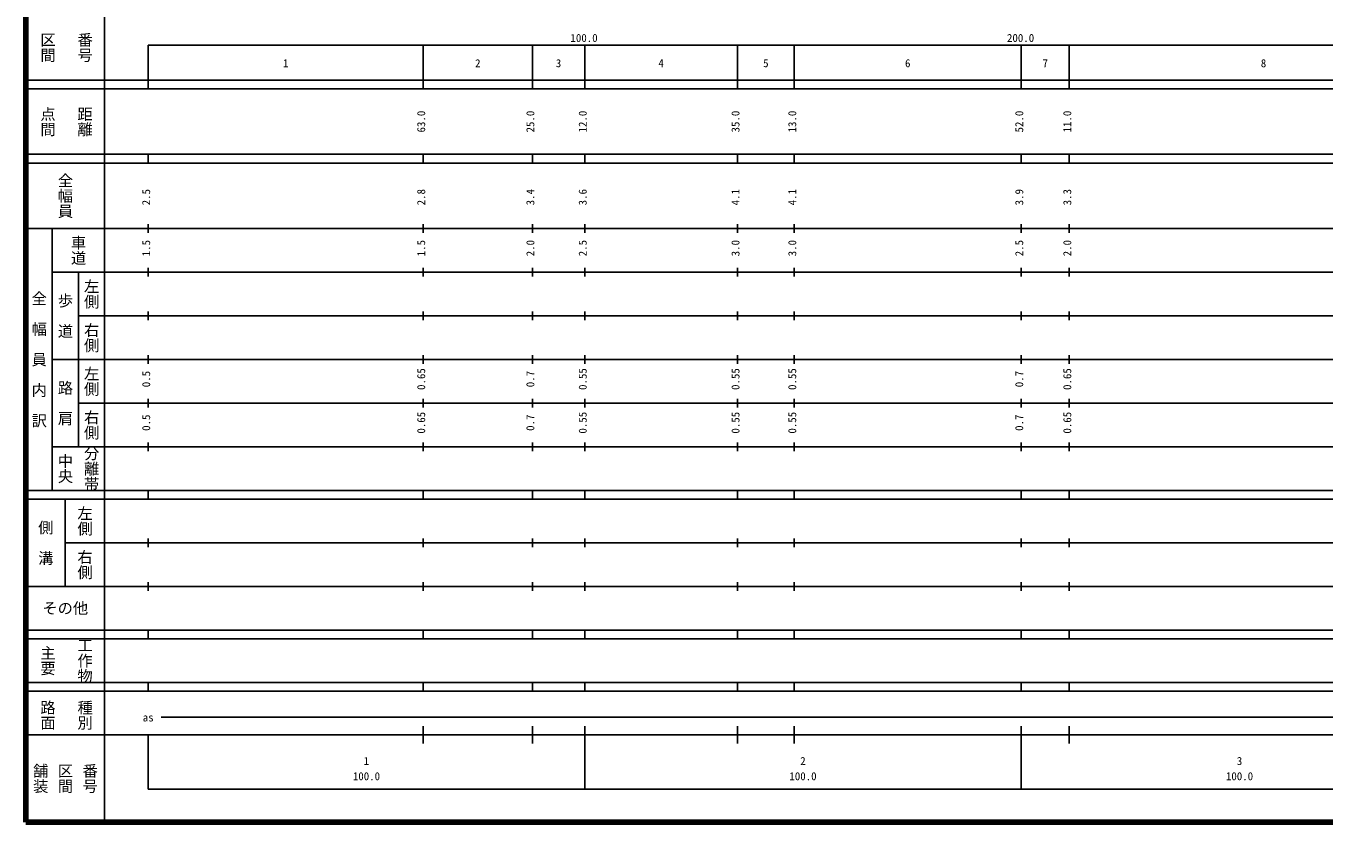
# Model space of a CAD drawing. Units: millimetres on the paper, enlarged 1000 times. Extents: x 40000 to 680000, y 20000 to 380000.
# Drawn here: x 40000 to 337360, y 20000 to 202409 of the extents above; entities that cross this region are included whole.
import ezdxf
from ezdxf.enums import TextEntityAlignment as Align

# ---------------------------------------------------------------- set-up
doc = ezdxf.new("R2010")
doc.units = ezdxf.units.MM
doc.header["$LTSCALE"] = 1000
doc.layers.add('M-TTL', color=2, linetype='Continuous', lineweight=140)
doc.layers.add('M-TTL-BAND', color=7, linetype='Continuous', lineweight=25)
doc.styles.add('@ＭＳ ゴシック', font='')
doc.styles.add('ＭＳ ゴシック', font='')
doc.styles.get('@ＭＳ ゴシック').set_extended_font_data('@MS Gothic')
doc.styles.get('ＭＳ ゴシック').set_extended_font_data('MS Gothic')

msp = doc.modelspace()

# ---------------------------------------------------------------- linework, layer by layer
at = {"layer": 'M-TTL'}
for p, q in [((40000, 380000), (40000, 20000)), ((40000, 20000), (680000, 20000))]:
    msp.add_line(p, q, dxfattribs=at)
at = {"layer": 'M-TTL-BAND'}
for p, q in [((58000, 370000), (58000, 20000)), ((68000, 198000), (579000, 198000)), ((68000, 198000), (68000, 188000)), ((131000, 188000), (131000, 198000)), ((156000, 188000), (156000, 198000)), ((168000, 188000), (168000, 198000)), ((203000, 188000), (203000, 198000)), ((216000, 188000), (216000, 198000)), ((268000, 188000), (268000, 198000)), ((279000, 188000), (279000, 198000)), ((40000, 190000), (579000, 190000)), ((40000, 188000), (579000, 188000)), ((40000, 173000), (579000, 173000)), ((68000, 171000), (68000, 173000)), ((131000, 171000), (131000, 173000)), ((156000, 171000), (156000, 173000)), ((168000, 171000), (168000, 173000)), ((203000, 171000), (203000, 173000)), ((216000, 171000), (216000, 173000)), ((268000, 171000), (268000, 173000)), ((279000, 171000), (279000, 173000)), ((40000, 171000), (579000, 171000)), ((40000, 156000), (579000, 156000)), ((46000, 96000), (46000, 156000)), ((68000, 155000), (68000, 157000)), ((131000, 155000), (131000, 157000)), ((156000, 155000), (156000, 157000)), ((168000, 155000), (168000, 157000)), ((203000, 155000), (203000, 157000)), ((216000, 155000), (216000, 157000)), ((268000, 155000), (268000, 157000)), ((279000, 155000), (279000, 157000)), ((46000, 146000), (579000, 146000)), ((52000, 146000), (52000, 106000)), ((68000, 145000), (68000, 147000)), ((131000, 145000), (131000, 147000)), ((156000, 145000), (156000, 147000)), ((168000, 145000), (168000, 147000)), ((203000, 145000), (203000, 147000)), ((216000, 145000), (216000, 147000)), ((268000, 145000), (268000, 147000)), ((279000, 145000), (279000, 147000)), ((68000, 135000), (68000, 137000)), ((131000, 135000), (131000, 137000)), ((156000, 135000), (156000, 137000)), ((168000, 135000), (168000, 137000)), ((203000, 135000), (203000, 137000)), ((216000, 135000), (216000, 137000)), ((268000, 135000), (268000, 137000)), ((279000, 135000), (279000, 137000)), ((52000, 136000), (579000, 136000)), ((46000, 126000), (579000, 126000)), ((68000, 125000), (68000, 127000)), ((131000, 125000), (131000, 127000)), ((156000, 125000), (156000, 127000)), ((168000, 125000), (168000, 127000)), ((203000, 125000), (203000, 127000)), ((216000, 125000), (216000, 127000)), ((268000, 125000), (268000, 127000)), ((279000, 125000), (279000, 127000)), ((52000, 116000), (579000, 116000)), ((68000, 115000), (68000, 117000)), ((131000, 115000), (131000, 117000)), ((156000, 115000), (156000, 117000)), ((168000, 115000), (168000, 117000)), ((203000, 115000), (203000, 117000)), ((216000, 115000), (216000, 117000)), ((268000, 115000), (268000, 117000)), ((279000, 115000), (279000, 117000)), ((46000, 106000), (579000, 106000)), ((68000, 105000), (68000, 107000)), ((131000, 105000), (131000, 107000)), ((156000, 105000), (156000, 107000)), ((168000, 105000), (168000, 107000)), ((203000, 105000), (203000, 107000)), ((216000, 105000), (216000, 107000)), ((268000, 105000), (268000, 107000)), ((279000, 105000), (279000, 107000)), ((40000, 96000), (579000, 96000)), ((68000, 94000), (68000, 96000)), ((131000, 94000), (131000, 96000)), ((156000, 94000), (156000, 96000)), ((168000, 94000), (168000, 96000)), ((203000, 94000), (203000, 96000)), ((216000, 94000), (216000, 96000)), ((268000, 94000), (268000, 96000)), ((279000, 94000), (279000, 96000)), ((40000, 94000), (579000, 94000)), ((49000, 94000), (49000, 74000)), ((49000, 84000), (579000, 84000)), ((68000, 83000), (68000, 85000)), ((131000, 83000), (131000, 85000)), ((156000, 83000), (156000, 85000)), ((168000, 83000), (168000, 85000)), ((203000, 83000), (203000, 85000)), ((216000, 83000), (216000, 85000)), ((268000, 83000), (268000, 85000)), ((279000, 83000), (279000, 85000)), ((68000, 73000), (68000, 75000)), ((131000, 73000), (131000, 75000)), ((156000, 73000), (156000, 75000)), ((168000, 73000), (168000, 75000)), ((203000, 73000), (203000, 75000)), ((216000, 73000), (216000, 75000)), ((268000, 73000), (268000, 75000)), ((279000, 73000), (279000, 75000)), ((40000, 74000), (579000, 74000)), ((40000, 64000), (579000, 64000)), ((68000, 62000), (68000, 64000)), ((131000, 62000), (131000, 64000)), ((156000, 62000), (156000, 64000)), ((168000, 62000), (168000, 64000)), ((203000, 62000), (203000, 64000)), ((216000, 62000), (216000, 64000)), ((268000, 62000), (268000, 64000)), ((279000, 62000), (279000, 64000)), ((40000, 62000), (579000, 62000)), ((40000, 52000), (579000, 52000)), ((68000, 50000), (68000, 52000)), ((131000, 50000), (131000, 52000)), ((156000, 50000), (156000, 52000)), ((168000, 50000), (168000, 52000)), ((203000, 50000), (203000, 52000)), ((216000, 50000), (216000, 52000)), ((268000, 50000), (268000, 52000)), ((279000, 50000), (279000, 52000)), ((40000, 50000), (579000, 50000)), ((71000, 44000), (562428, 44000)), ((131000, 38000), (131000, 42000)), ((156000, 38000), (156000, 42000)), ((168000, 27500), (168000, 42000)), ((203000, 38000), (203000, 42000)), ((216000, 38000), (216000, 42000)), ((268000, 27500), (268000, 42000)), ((279000, 38000), (279000, 42000)), ((40000, 40000), (579000, 40000)), ((68000, 40000), (68000, 27500)), ((68000, 27500), (579000, 27500))]:
    msp.add_line(p, q, dxfattribs=at)

# ---------------------------------------------------------------- texts
at = {"layer": 'M-TTL-BAND', "style": '@ＭＳ ゴシック'}
for s, p in [('区間', (45000, 197500)), ('番号', (53500, 197500)), ('点間', (45000, 180500)), ('距離', (53500, 180500)), ('全幅員', (49000, 163500)), ('車道', (52000, 151000)), ('左側', (55000, 141000)), ('全\u3000幅\u3000員\u3000内\u3000訳', (43000, 126000)), ('歩\u3000道', (49000, 136000)), ('右側', (55000, 131000)), ('左側', (55000, 121000)), ('路\u3000肩', (49000, 116000)), ('右側', (55000, 111000)), ('中央', (49000, 101000)), ('分離帯', (55000, 101000)), ('左側', (53500, 89000)), ('側\u3000溝', (44500, 84000)), ('右側', (53500, 79000)), ('主要', (45000, 57000)), ('工作物', (53500, 57000)), ('路面', (45000, 44500)), ('種別', (53500, 44500)), ('舗装', (43333, 30000)), ('区間', (49000, 30000)), ('番号', (54667, 30000))]:
    msp.add_text(s, height=2566, rotation=270, dxfattribs=at).set_placement(p, align=Align.MIDDLE_CENTER)
at = {"layer": 'M-TTL-BAND', "style": 'ＭＳ ゴシック'}
for s, p in [('100.0', (167844, 198195)), ('200.0', (267844, 198195)), ('1', (99500, 192405)), ('2', (143500, 192405)), ('3', (162000, 192405)), ('4', (185500, 192405)), ('5', (209500, 192405)), ('6', (242000, 192405)), ('7', (273500, 192405)), ('8', (323500, 192405)), ('as', (68000, 42500)), ('1', (118000, 32523)), ('2', (218000, 32523)), ('3', (318000, 32523)), ('100.0', (118000, 29033)), ('100.0', (218000, 29033)), ('100.0', (318000, 29033))]:
    msp.add_text(s, height=1833, dxfattribs=at).set_placement(p, align=Align.BOTTOM_CENTER)
for s, p in [('63.0', (132000, 180500)), ('25.0', (157000, 180500)), ('12.0', (169000, 180500)), ('35.0', (204000, 180500)), ('13.0', (217000, 180500)), ('52.0', (269000, 180500)), ('11.0', (280000, 180500)), ('2.5', (69000, 163174)), ('2.8', (132000, 163174)), ('3.4', (157000, 163174)), ('3.6', (169000, 163174)), ('4.1', (204000, 163174)), ('4.1', (217000, 163174)), ('3.9', (269000, 163174)), ('3.3', (280000, 163174)), ('1.5', (69000, 151500)), ('1.5', (132000, 151500)), ('2.0', (157000, 151500)), ('2.5', (169000, 151500)), ('3.0', (204000, 151500)), ('3.0', (217000, 151500)), ('2.5', (269000, 151500)), ('2.0', (280000, 151500)), ('0.5', (69000, 121500)), ('0.65', (132000, 121500)), ('0.7', (157000, 121500)), ('0.55', (169000, 121500)), ('0.55', (204000, 121500)), ('0.55', (217000, 121500)), ('0.7', (269000, 121500)), ('0.65', (280000, 121500)), ('0.5', (69000, 111500)), ('0.65', (132000, 111500)), ('0.7', (157000, 111500)), ('0.55', (169000, 111500)), ('0.55', (204000, 111500)), ('0.55', (217000, 111500)), ('0.7', (269000, 111500)), ('0.65', (280000, 111500))]:
    msp.add_text(s, height=1833, rotation=90, dxfattribs=at).set_placement(p, align=Align.BOTTOM_CENTER)
msp.add_text('その他', height=2566, dxfattribs=at).set_placement((49000, 69000), align=Align.MIDDLE_CENTER)

doc.saveas('drawing.dxf')
